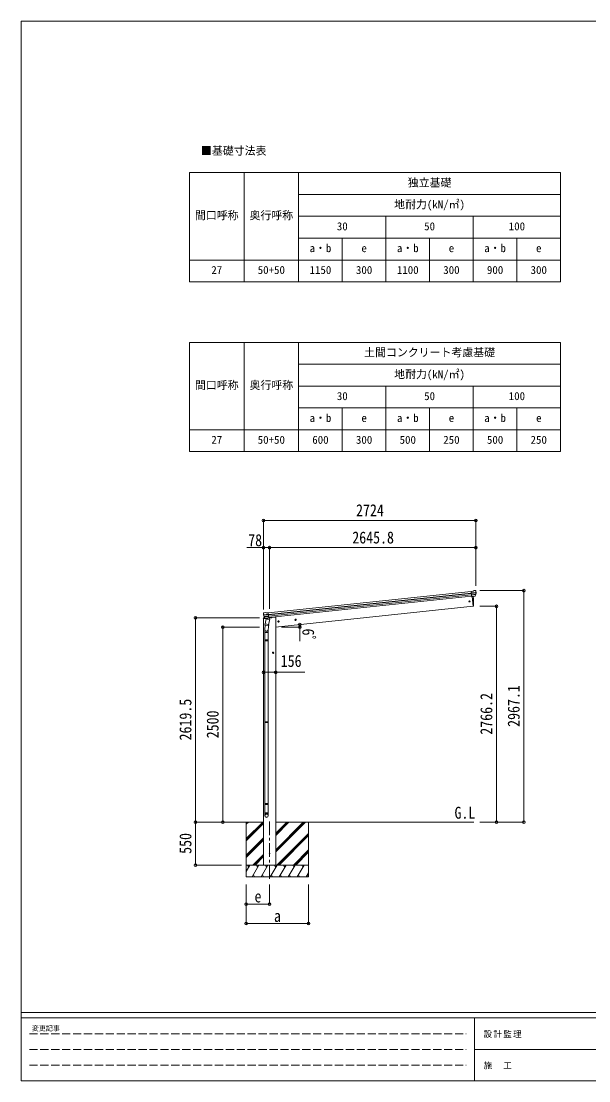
# Model space of a CAD drawing. Units: millimetres at full size, sheet at 1:35; some dimension numbers follow another scale. Extents: x -9837 to 9837, y -6790 to 6790.
# Drawn here: x -9837 to -2556, y -6790 to 6790 of the extents above; entities that cross this region are included whole.
import ezdxf
from ezdxf.enums import TextEntityAlignment as Align

# ---------------------------------------------------------------- set-up
doc = ezdxf.new("R2010")
doc.units = ezdxf.units.MM
doc.header["$LTSCALE"] = 35
doc.header["$PDMODE"] = 32
doc.header["$PDSIZE"] = 35
doc.linetypes.add('CHAIN1', pattern=[8, 5, -1, 1, -1])
doc.linetypes.add('DASHED3', pattern=[4, 3, -1])
for name, color, linetype, lineweight in [('0-0_0', 7, 'Continuous', 9), ('0-1_本体', 5, 'CHAIN1', 9), ('0-3_ELV2', 4, 'Continuous', 9), ('0-6_OTH_LINE', 6, 'Continuous', 9), ('0-9_OUTLINE', 7, 'Continuous', 9), ('0-E_DET2', 7, 'Continuous', 18), ('F-0_240', 7, 'Continuous', 9)]:
    doc.layers.add(name, color=color, linetype=linetype, lineweight=lineweight)
doc.layers.add('0-7_SHAPE', color=7, linetype='Continuous')
doc.styles.add('ＭＳ ゴシック', font='')
doc.styles.get('ＭＳ ゴシック').set_extended_font_data('MS Gothic')

msp = doc.modelspace()

# ---------------------------------------------------------------- linework, layer by layer
at = {"layer": '0-0_0'}
for p, q in [((-7179.64, -3475.1), (-6728.5, -3475.1)), ((-6950.75, -3475.1), (-6950.75, -4175.1)), ((-6950.75, -3686.33), (-6739.52, -3475.1)), ((-6950.75, -3502.48), (-6923.37, -3475.1)), ((-6950.75, -3488.34), (-6937.51, -3475.1)), ((-6950.75, -3700.47), (-6728.5, -3478.22)), ((-6950.75, -3714.61), (-6728.5, -3492.37)), ((-6573, -3475.1), (-4033.05, -3475.1)), ((-6573, -3857.36), (-6190.74, -3475.1)), ((-6573, -3829.08), (-6219.02, -3475.1)), ((-6573, -3843.22), (-6204.88, -3475.1)), ((-6573, -3645.23), (-6402.87, -3475.1)), ((-6573, -3631.09), (-6417.01, -3475.1)), ((-6573, -3616.95), (-6431.16, -3475.1)), ((-6150.75, -3475.1), (-6150.75, -4175.1)), ((-6556.9, -4025.1), (-6150.75, -3618.96)), ((-6542.75, -4025.1), (-6150.75, -3633.11)), ((-6528.61, -4025.1), (-6150.75, -3647.25)), ((-6950.75, -3898.46), (-6728.5, -3676.21)), ((-6950.75, -3912.6), (-6728.5, -3690.35)), ((-6950.75, -3926.75), (-6728.5, -3704.5)), ((-6865.26, -4025.1), (-6728.5, -3888.34)), ((-6851.12, -4025.1), (-6728.5, -3902.49)), ((-6836.98, -4025.1), (-6728.5, -3916.63)), ((-6344.76, -4025.1), (-6150.75, -3831.09)), ((-6330.62, -4025.1), (-6150.75, -3845.24)), ((-6316.48, -4025.1), (-6150.75, -3859.38)), ((-6150.75, -4025.1), (-6950.75, -4025.1)), ((-6950.75, -4108.93), (-6902.35, -4025.1)), ((-6917.36, -4051.08), (-6932.36, -4025.1)), ((-6873.49, -4175.1), (-6786.88, -4025.1)), ((-6801.89, -4051.08), (-6816.89, -4025.1)), ((-6758.02, -4175.1), (-6671.41, -4025.1)), ((-6686.42, -4051.08), (-6701.42, -4025.1)), ((-6642.55, -4175.1), (-6555.94, -4025.1)), ((-6570.95, -4051.08), (-6585.95, -4025.1)), ((-6527.08, -4175.1), (-6440.47, -4025.1)), ((-6455.48, -4051.08), (-6470.48, -4025.1)), ((-6411.61, -4175.1), (-6325, -4025.1)), ((-6355, -4025.1), (-6340, -4051.08)), ((-6296.14, -4175.1), (-6209.53, -4025.1)), ((-6224.53, -4051.08), (-6239.54, -4025.1)), ((-6950.75, -4175.1), (-6150.75, -4175.1)), ((-6858.49, -4149.12), (-6843.49, -4175.1)), ((-6743.02, -4149.12), (-6728.02, -4175.1)), ((-6627.55, -4149.12), (-6612.55, -4175.1)), ((-6512.08, -4149.12), (-6497.08, -4175.1)), ((-6396.61, -4149.12), (-6381.61, -4175.1)), ((-6281.14, -4149.12), (-6266.14, -4175.1)), ((-6180.67, -4175.1), (-6150.75, -4123.29)), ((-6165.67, -4149.12), (-6150.75, -4174.95))]:
    msp.add_line(p, q, dxfattribs=at)
at = {"layer": '0-1_本体'}
msp.add_line((-6650.75, -3466.11), (-6650.75, -4225.32), dxfattribs=at)
at = {"layer": '0-3_ELV2'}
for p, q in [((-6668.6, -793.1), (-4066.85, -519.64)), ((-6666.61, -811.99), (-4064.86, -538.54)), ((-6666.18, -816.17), (-4064.42, -542.72)), ((-4040.53, -514.87), (-4067.06, -517.65)), ((-4060.27, -582.21), (-4067.06, -517.65)), ((-4064.9, -538.18), (-4005.16, -531.9)), ((-4004.68, -537.77), (-4064.28, -544.04)), ((-4040.53, -514.87), (-4028.93, -507.9)), ((-4027.7, -507.48), (-4014.22, -506.07)), ((-4010.55, -507.15), (-4010.55, -507.15)), ((-4010.55, -507.15), (-4005.37, -511.35)), ((-4003.98, -515.05), (-4004.29, -513.2)), ((-6664.08, -836.03), (-4062.33, -562.58)), ((-4060.58, -579.31), (-6662.32, -852.77)), ((-4005.52, -554.53), (-4062.55, -560.52)), ((-4006.91, -559.19), (-4062.08, -564.99)), ((-4016.92, -577.42), (-4060.29, -581.98)), ((-4060.27, -582.21), (-4050.33, -581.16)), ((-4053.39, -581.48), (-4040, -708.87)), ((-4050.33, -581.16), (-4050.05, -581.22)), ((-4050.05, -581.22), (-4024.72, -578.56)), ((-4024.72, -578.56), (-4024.47, -578.44)), ((-4024.47, -578.44), (-4016.78, -577.63)), ((-4015.47, -575.77), (-4006.02, -557.47)), ((-4014.41, -576.19), (-4004.29, -557.94)), ((-6731.04, -801.67), (-6731.12, -799.8)), ((-6729.76, -796.91), (-6730.45, -797.77)), ((-6726.26, -792.59), (-6729.76, -796.91)), ((-6666.65, -811.64), (-6726.39, -817.92)), ((-6726.26, -792.59), (-6726.26, -792.58)), ((-6722.9, -790.76), (-6722.9, -790.76)), ((-6695.33, -793.9), (-6668.81, -791.11)), ((-6662.02, -855.66), (-6668.81, -791.11)), ((-4040, -708.87), (-6573.5, -975.15)), ((-4040, -708.87), (-4037.95, -708.58)), ((-6730.75, -860.26), (-6731.65, -867.09)), ((-6731.65, -867.09), (-6697.92, -863.55)), ((-6728.5, -4025.1), (-6728.5, -866.76)), ((-6711.24, -855.9), (-6728.09, -857.67)), ((-6725.64, -823.76), (-6666.03, -817.49)), ((-6708.13, -859.31), (-6721.82, -843.56)), ((-6721.33, -839.97), (-6664.3, -833.98)), ((-6707.18, -858.68), (-6720.23, -842.74)), ((-6719, -844.24), (-6663.83, -838.44)), ((-6697.82, -859.42), (-6705.51, -860.23)), ((-6705.42, -859.99), (-6662.04, -855.43)), ((-6704.67, -860.24), (-6703.11, -860.07)), ((-6703.11, -860.07), (-6665.57, -856.13)), ((-6697.55, -859.49), (-6697.82, -859.42)), ((-6672.22, -856.82), (-6697.55, -859.49)), ((-6671.97, -856.71), (-6672.22, -856.82)), ((-6662.02, -855.66), (-6671.97, -856.71)), ((-6665.57, -856.13), (-6664, -855.96)), ((-6657.9, -859.34), (-6628.64, -856.27)), ((-6623.78, -848.72), (-6624.2, -851.95)), ((-6537.57, -896.46), (-6543.65, -900.87)), ((-6543.65, -900.87), (-6542.86, -908.34)), ((-6542.86, -908.34), (-6536, -911.39)), ((-6530.72, -899.51), (-6537.57, -896.46)), ((-6318.78, -873.47), (-6324.85, -877.88)), ((-6324.85, -877.88), (-6324.07, -885.34)), ((-6324.07, -885.34), (-6317.21, -888.39)), ((-6311.92, -876.52), (-6318.78, -873.47)), ((-6607, -1297.15), (-6613.5, -1300.9)), ((-6613.5, -1300.9), (-6613.5, -1308.41)), ((-6613.5, -1308.41), (-6607, -1312.16)), ((-6600.5, -1300.9), (-6607, -1297.15))]:
    msp.add_line(p, q, dxfattribs=at)
for points in [[(-6709.41, -789.34), (-6709.41, -789.34), (-6722.9, -790.76)], [(-6695.33, -793.9), (-6708.12, -789.49), (-6708.12, -789.49)], [(-6573, -4025.1), (-6573, -846.1), (-6593, -846.1), (-6623.86, -849.34)], [(-6536, -911.39), (-6529.93, -906.98), (-6530.72, -899.51)], [(-6317.21, -888.39), (-6311.14, -883.98), (-6311.92, -876.52)], [(-6607, -1312.16), (-6600.5, -1308.41), (-6600.5, -1300.9)]]:
    msp.add_lwpolyline(points, dxfattribs=at)
for centre, radius in [((-4086.79, -646.32), 6.5), ((-6536.79, -903.93), 8.5), ((-6536.79, -903.93), 7.7), ((-6536.79, -903.93), 6.5), ((-6317.99, -880.93), 8.5), ((-6317.99, -880.93), 7.7), ((-6317.99, -880.93), 6.5), ((-6607, -1304.65), 8.5), ((-6607, -1304.65), 7.7), ((-6607, -1304.65), 6.5), ((-6650.75, -3875.1), 4.5)]:
    msp.add_circle(centre, radius, dxfattribs=at)
for centre, radius, start, end in [((-4027.39, -510.47), 3, 96.02369, 120.97631), ((-4013.7, -511.04), 5, 51.04426, 95.95574), ((-4197.54, -536.7), 192.44, 1.4271, 6.57578), ((-4204.88, -536.16), 200.2, 354.20009, 359.53883), ((-3959.89, -529.79), 45.32, 182.67122, 185.64518), ((-4004.49, -539.11), 1.35, 95.1605, 97.91927), ((-4001.89, -537.55), 2.74, 179.02151, 184.43412), ((-4204.88, -536.16), 202, 354.13916, 6), ((-4934.6, -668.66), 900, 357.63919, 5.64987), ((-4017.03, -574.74), 2.99, 285.2717, 331.00739), ((-4008.68, -556.09), 3, 332.69111, 354.20009), ((-4006.92, -556.48), 3, 331, 354.13916), ((-6530.15, -780.56), 202, 186, 197.86084), ((-6537.21, -782.61), 192.44, 185.42422, 190.5729), ((-6722.37, -795.73), 5, 96.04426, 140.95574), ((-6709.1, -792.33), 3, 71.02369, 95.97631), ((-4038.36, -705.61), 3, 278, 357.63919), ((-6727.78, -860.65), 3, 96, 172.5), ((-6771.11, -825.26), 45.32, 6.35482, 9.32878), ((-6728.41, -824.12), 2.74, 7.56588, 12.97849), ((-6725.54, -825.1), 1.35, 94.08073, 96.8395), ((-6530.15, -780.56), 200.2, 192.46117, 197.79991), ((-6719.56, -841.59), 3, 197.86084, 221), ((-6717.91, -840.84), 3, 197.79991, 219.30889), ((-6705.87, -857.35), 2.99, 220.99261, 266.7283), ((-6704.72, -859.74), 0.5, 240.73754, 276), ((-6664.05, -855.46), 0.5, 276, 311.26246), ((-6629.16, -851.29), 5, 276, 352.5)]:
    msp.add_arc(centre, radius, start, end, dxfattribs=at)
for centre, major_axis, ratio, start_param, end_param in [((-4006.24, -514.65), (-0.87, 5.91), 0.020485, 0.67143203, 1.56913061), ((-4011.64, -510.13), (5.88, -1.31), 0.24881, 0.46058498, 0.46410383), ((-4007.26, -513.68), (-2.34, 1.9), 0.995767, 3.98597162, 4.71238898), ((-4202.57, -558.11), (-20.92, 199.05), 0.994373, 4.71137894, 4.7277536), ((-4017.23, -574.44), (-0.11, 3), 0.642905, 3.24593831, 4.20392797), ((-4017.1, -574.65), (1.66, -2.51), 0.997631, 5.80419048, 5.89294842), ((-4017.17, -574.54), (3.53, -2.11), 0.650902, 5.25614477, 5.32895537), ((-4014.8, -574.19), (1.08, 3.13), 0.040856, 2.11350352, 2.14162489), ((-6728.12, -799.65), (1.9, 2.34), 0.995767, 1.57079633, 2.29721369), ((-6724.58, -795.27), (-5.48, -2.51), 0.24881, 5.81908147, 5.82260033), ((-6728.91, -800.81), (-0.38, 5.97), 0.020485, 4.7140547, 5.61175327), ((-6527.84, -802.5), (-20.92, 199.05), 0.994373, 4.71137894, 4.7277536), ((-6527.84, -802.5), (-20.92, 199.05), 0.994373, 1.55543171, 1.57180637), ((-6708.17, -857.27), (-1.71, 2.84), 0.040856, 4.14156042, 4.16968179), ((-6705.73, -857.02), (-0.51, 2.96), 0.642905, 2.07925734, 3.03724699), ((-6705.78, -857.12), (-3.02, -2.79), 0.650902, 0.95422993, 1.02704053), ((-6705.82, -857.24), (-1.1, -2.8), 0.997631, 0.39023689, 0.47899483)]:
    msp.add_ellipse(centre, major_axis=major_axis, ratio=ratio, start_param=start_param, end_param=end_param, dxfattribs=at)
at = {"layer": '0-6_OTH_LINE'}
for p, q in [((-6728.5, 391.95), (-6728.5, -749.12)), ((-6728.5, 391.95), (-4004.96, 391.95)), ((-4004.96, 391.95), (-4004.96, -445.23)), ((-6728.5, 42.95), (-6728.5, -445.23)), ((-4004.96, 42.95), (-6650.75, 42.95)), ((-6650.75, 42.95), (-6650.75, -740.95)), ((-4004.96, 42.95), (-4004.96, -445.23)), ((-3390.26, -508.05), (-3954.12, -508.05)), ((-3390.26, -508.05), (-3390.26, -3475.1)), ((-3741.26, -708.87), (-3954.12, -708.87)), ((-3741.26, -708.87), (-3741.26, -3475.1)), ((-7600.75, -3475.1), (-7600.75, -855.61)), ((-7600.75, -855.61), (-6779, -855.61)), ((-7251.75, -3475.1), (-7251.75, -975.1)), ((-7251.75, -975.1), (-6779, -975.1)), ((-6573, -1554.65), (-6728.5, -1554.65)), ((-7600.75, -3475.1), (-7010.36, -3475.1)), ((-7600.75, -4025.1), (-7600.75, -3475.1)), ((-7251.75, -3475.1), (-7010.36, -3475.1)), ((-3741.26, -3475.1), (-3954.12, -3475.1)), ((-3390.26, -3475.1), (-3954.12, -3475.1)), ((-7600.75, -4025.1), (-7010.36, -4025.1)), ((-6950.75, -4775.1), (-6950.75, -4276.1)), ((-6950.75, -4525.1), (-6950.75, -4276.1)), ((-6650.75, -4525.1), (-6650.75, -4276.1)), ((-6150.75, -4775.1), (-6150.75, -4276.1)), ((-6950.75, -4525.1), (-6650.75, -4525.1)), ((-6950.75, -4775.1), (-6150.75, -4775.1))]:
    msp.add_line(p, q, dxfattribs=at)
at = {"layer": '0-6_OTH_LINE', "lineweight": 18}
for p, q in [((-6261.35, -975.15), (-6499.14, -975.15)), ((-6261.35, -975.15), (-6261.35, -1156.66)), ((-6573, -1554.65), (-6199.88, -1554.65))]:
    msp.add_line(p, q, dxfattribs=at)
at = {"layer": '0-6_OTH_LINE'}
msp.add_lwpolyline([(-6650.75, 42.95), (-6728.5, 42.95), (-6942.03, 42.95)], dxfattribs=at)
msp.add_arc((-6499.14, -975.15), 237.79, 0, 7.8733, dxfattribs=at)
for p in [(-6728.5, 391.95), (-4004.96, 391.95), (-6728.5, 42.95), (-6650.75, 42.95), (-4004.96, 42.95), (-3390.26, -508.05), (-3741.26, -708.87), (-7600.75, -855.61), (-6263.59, -942.58), (-7251.75, -975.1), (-6261.35, -975.15), (-6728.5, -1554.65), (-6573, -1554.65), (-7600.75, -3475.1), (-7251.75, -3475.1), (-3741.26, -3475.1), (-3390.26, -3475.1), (-7600.75, -4025.1), (-6950.75, -4525.1), (-6650.75, -4525.1), (-6950.75, -4775.1), (-6150.75, -4775.1)]:
    msp.add_point(p, dxfattribs=at)
at = {"layer": '0-9_OUTLINE'}
for p, q in [((-6705.64, -949.54), (-6711.2, -1005.26)), ((-6710.52, -946.5), (-6708.03, -934.26)), ((-6710.31, -947.9), (-6710.31, -947.9)), ((-6708.98, -948.86), (-6668.02, -957.19)), ((-6694.69, -868.6), (-6708.05, -934.25)), ((-6663.17, -943.38), (-6708.05, -934.25)), ((-6704.67, -860.24), (-6664, -855.96)), ((-6701.31, -860.54), (-6701.46, -861.26)), ((-6700.85, -862.39), (-6676.09, -872.15)), ((-6649.81, -877.73), (-6694.69, -868.6)), ((-6692.51, -865.68), (-6693.17, -868.91)), ((-6671.7, -857.16), (-6674.62, -871.51)), ((-6662.73, -941.25), (-6669.38, -1008.99)), ((-6663.18, -943.38), (-6665.72, -955.85)), ((-6663.17, -943.38), (-6649.81, -877.73)), ((-6662.19, -854.08), (-6661.26, -854.27)), ((-6661.26, -854.27), (-6650.06, -871.19)), ((-6650.06, -871.19), (-6651.33, -877.42)), ((-6713.35, -1042.43), (-6713.35, -1008.07)), ((-6667.35, -1042.43), (-6713.35, -1042.43)), ((-6711.35, -1042.43), (-6711.35, -1139.17)), ((-6669.35, -1042.43), (-6669.35, -1139.17)), ((-6667.35, -1007.77), (-6667.35, -1042.43)), ((-6713.35, -1141.17), (-6712.35, -1139.17)), ((-6667.35, -1141.17), (-6713.35, -1141.17)), ((-6667.35, -1149.17), (-6713.35, -1149.17)), ((-6668.35, -1139.17), (-6712.35, -1139.17)), ((-6668.35, -1151.17), (-6712.35, -1151.17)), ((-6711.35, -1151.17), (-6711.35, -2187.36)), ((-6669.35, -1151.17), (-6669.35, -2187.36)), ((-6667.35, -1141.17), (-6668.35, -1139.17)), ((-6667.35, -1149.17), (-6668.35, -1151.17)), ((-6667.35, -1141.17), (-6667.35, -1149.17)), ((-6713.35, -2189.36), (-6712.35, -2187.36)), ((-6667.35, -2189.36), (-6713.35, -2189.36)), ((-6667.35, -2197.36), (-6713.35, -2197.36)), ((-6668.35, -2187.36), (-6712.35, -2187.36)), ((-6668.35, -2199.36), (-6712.35, -2199.36)), ((-6711.35, -2199.36), (-6711.35, -3235.54)), ((-6669.35, -2199.36), (-6669.35, -3235.54)), ((-6667.35, -2189.36), (-6668.35, -2187.36)), ((-6667.35, -2197.36), (-6668.35, -2199.36)), ((-6667.35, -2189.36), (-6667.35, -2197.36)), ((-6713.35, -3237.54), (-6712.35, -3235.54)), ((-6667.35, -3237.54), (-6713.35, -3237.54)), ((-6667.35, -3245.54), (-6713.35, -3245.54)), ((-6668.35, -3235.54), (-6712.35, -3235.54)), ((-6668.35, -3247.54), (-6712.35, -3247.54)), ((-6711.35, -3247.54), (-6711.35, -3357.54)), ((-6669.35, -3247.54), (-6669.35, -3357.54)), ((-6667.35, -3237.54), (-6668.35, -3235.54)), ((-6667.35, -3245.54), (-6668.35, -3247.54)), ((-6667.35, -3237.54), (-6667.35, -3245.54)), ((-6713.35, -3391.69), (-6713.35, -3357.54)), ((-6667.35, -3357.54), (-6713.35, -3357.54)), ((-6667.35, -3391.69), (-6667.35, -3357.54))]:
    msp.add_line(p, q, dxfattribs=at)
for points in [[(-6713.35, -1141.17), (-6713.35, -1149.17), (-6712.35, -1151.17)], [(-6713.35, -2189.36), (-6713.35, -2197.36), (-6712.35, -2199.36)], [(-6713.35, -3237.54), (-6713.35, -3245.54), (-6712.35, -3247.54)]]:
    msp.add_lwpolyline(points, dxfattribs=at)
for centre, radius, start, end in [((-6708.62, -946.93), 1.95, 167.54017, 209.97766), ((-6708.58, -946.9), 2, 209.90962, 258.5), ((-6704.72, -859.74), 0.5, 240.73754, 276), ((-6701.8, -860.44), 0.5, 348.5, 96), ((-6700.48, -861.46), 1, 168.5, 248.5), ((-6675.62, -871.23), 1.03, 242.53897, 344.46569), ((-6671.12, -857.32), 0.604, 93.09842, 164.70595), ((-6664.05, -855.46), 0.5, 276, 311.26246), ((-6683.35, -1008.07), 30, 177.45142, 180), ((-6667.62, -955.24), 2, 258.5, 341.96843)]:
    msp.add_arc(centre, radius, start, end, dxfattribs=at)
for centre, major_axis, ratio, start_param, end_param in [((-6690.35, -1007.77), (23, 0), 0.996195, 2.62193603, 6.60747969), ((-6690.35, -1007.77), (21, 0), 0.996195, 3.02154981, 6.2247991), ((-6690.35, -3389.94), (-23, 0), 0.996195, 3.14159265, 6.28318531), ((-6690.35, -3391.69), (-23, 0), 0.996195, 3.14159265, 6.28318531), ((-6690.35, -3391.69), (0, -23.43), 0.981806, 4.71238898, 7.85398163)]:
    msp.add_ellipse(centre, major_axis=major_axis, ratio=ratio, start_param=start_param, end_param=end_param, dxfattribs=at)
msp.add_ellipse((-6690.35, -3391.69), major_axis=(21, 0), ratio=0.996195, dxfattribs=at)
at = {"layer": '0-E_DET2'}
for p, q in [((-7678.34, 4849.39), (-7678.34, 3449.39)), ((-7678.34, 4849.39), (-2920.78, 4849.39)), ((-6978.34, 4849.39), (-6978.34, 3449.39)), ((-6278.34, 4849.39), (-6278.34, 3449.39)), ((-2918.34, 4849.39), (-2918.34, 3449.39)), ((-6278.34, 4569.39), (-2920.78, 4569.39)), ((-6278.34, 4289.39), (-2920.78, 4289.39)), ((-5158.34, 4289.39), (-5158.34, 3449.39)), ((-4038.34, 4289.39), (-4038.34, 3449.39)), ((-6278.34, 4009.39), (-2920.78, 4009.39)), ((-5718.34, 4009.39), (-5718.34, 3449.39)), ((-4598.34, 4009.39), (-4598.34, 3449.39)), ((-3478.34, 4009.39), (-3478.34, 3449.39)), ((-7678.34, 3729.39), (-2920.78, 3729.39)), ((-7678.34, 3449.39), (-2920.78, 3449.39)), ((-7678.34, 2673.18), (-7678.34, 1273.18)), ((-7678.34, 2673.18), (-2920.78, 2673.18)), ((-6978.34, 2673.18), (-6978.34, 1273.18)), ((-6278.34, 2673.18), (-6278.34, 1273.18)), ((-2918.34, 2673.18), (-2918.34, 1273.18)), ((-6278.34, 2393.18), (-2920.78, 2393.18)), ((-6278.34, 2113.18), (-2920.78, 2113.18)), ((-5158.34, 2113.18), (-5158.34, 1273.18)), ((-4038.34, 2113.18), (-4038.34, 1273.18)), ((-6278.34, 1833.18), (-2920.78, 1833.18)), ((-5718.34, 1833.18), (-5718.34, 1273.18)), ((-4598.34, 1833.18), (-4598.34, 1273.18)), ((-3478.34, 1833.18), (-3478.34, 1273.18)), ((-7678.34, 1553.18), (-2920.78, 1553.18)), ((-7678.34, 1273.18), (-2920.78, 1273.18))]:
    msp.add_line(p, q, dxfattribs=at)
at = {"layer": 'F-0_240', "color": 5}
for p, q in [((-9837.4, 6790), (-9837.4, -6790)), ((-9837.4, 6790), (9342.6, 6790)), ((-9837.4, -5915), (9342.6, -5915)), ((-9837.4, -5985), (6231.38, -5985)), ((-4023.62, -5985), (-4023.62, -6790)), ((-4023.62, -6387.5), (3151.38, -6387.5)), ((-9837.4, -6790), (9342.6, -6790))]:
    msp.add_line(p, q, dxfattribs=at)
at = {"layer": 'F-0_240', "color": 4, "linetype": 'DASHED3'}
for p, q in [((-9732.4, -6186.25), (-4128.62, -6186.25)), ((-9732.4, -6387.5), (-4128.62, -6387.5)), ((-9732.4, -6588.75), (-4128.62, -6588.75))]:
    msp.add_line(p, q, dxfattribs=at)

# ---------------------------------------------------------------- texts
at = {"layer": '0-6_OTH_LINE', "color": 7, "style": 'ＭＳ ゴシック', "width": 0.85}
for s, p in [('2724', (-5541.73, 398.95)), ('78', (-6925.38, 15.68)), ('2645.8', (-5590.35, 49.95)), ('156', (-6508.11, -1532.39)), ('e', (-6844.5, -4550.1)), ('a', (-6594.5, -4800.1))]:
    msp.add_text(s, height=154, dxfattribs=at).set_placement(p, align=Align.BOTTOM_LEFT)
for s, rotation, p in [('6ﾟ', 270, (-6276.81, -994.18)), ('2967.1', 90, (-3397.26, -2254.07)), ('2766.2', 90, (-3748.26, -2354.49)), ('2619.5', 90, (-7607.75, -2427.86)), ('2500', 90, (-7258.75, -2400.1)), ('550', 90, (-7607.75, -3881.35))]:
    msp.add_text(s, height=154, rotation=rotation, dxfattribs=at).set_placement(p, align=Align.BOTTOM_LEFT)
at = {"layer": '0-7_SHAPE', "style": 'ＭＳ ゴシック', "width": 0.85}
msp.add_text('G.L', height=154, dxfattribs=at).set_placement((-4278.76, -3477.3), align=Align.BOTTOM_LEFT)
at = {"layer": '0-E_DET2', "style": 'ＭＳ ゴシック'}
for s, p in [('■基礎寸法表', (-7530.92, 5047.4)), ('独立基礎', (-4878.34, 4639.39)), ('地耐力(kN/㎡)', (-5053.34, 4359.39)), ('間口呼称', (-7608.34, 4219.39)), ('奥行呼称', (-6908.34, 4219.39)), ('30', (-5788.34, 4079.39)), ('50', (-4668.34, 4079.39)), ('100', (-3583.34, 4079.39)), ('a・b', (-6138.34, 3799.39)), ('e', (-5473.34, 3799.39)), ('a・b', (-5018.34, 3799.39)), ('e', (-4353.34, 3799.39)), ('a・b', (-3898.34, 3799.39)), ('e', (-3233.34, 3799.39)), ('27', (-7398.34, 3519.39)), ('50+50', (-6803.34, 3519.39)), ('1150', (-6138.34, 3519.39)), ('300', (-5543.34, 3519.39)), ('1100', (-5018.34, 3519.39)), ('300', (-4423.34, 3519.39)), ('900', (-3863.34, 3519.39)), ('300', (-3303.34, 3519.39)), ('土間コンクリート考慮基礎', (-5438.34, 2463.18)), ('地耐力(kN/㎡)', (-5053.34, 2183.18)), ('間口呼称', (-7608.34, 2043.18)), ('奥行呼称', (-6908.34, 2043.18)), ('30', (-5788.34, 1903.18)), ('50', (-4668.34, 1903.18)), ('100', (-3583.34, 1903.18)), ('a・b', (-6138.34, 1623.18)), ('e', (-5473.34, 1623.18)), ('a・b', (-5018.34, 1623.18)), ('e', (-4353.34, 1623.18)), ('a・b', (-3898.34, 1623.18)), ('e', (-3233.34, 1623.18)), ('27', (-7398.34, 1343.18)), ('50+50', (-6803.34, 1343.18)), ('600', (-6103.34, 1343.18)), ('300', (-5543.34, 1343.18)), ('500', (-4983.34, 1343.18)), ('250', (-4423.34, 1343.18)), ('500', (-3863.34, 1343.18)), ('250', (-3303.34, 1343.18))]:
    msp.add_text(s, height=102.6, dxfattribs=at).set_placement(p, align=Align.BOTTOM_LEFT)
at = {"layer": 'F-0_240', "style": 'ＭＳ ゴシック'}
msp.add_text('変更記事', height=64.15, dxfattribs=at).set_placement((-9700.64, -6168.75), align=Align.BOTTOM_LEFT)
at = {"layer": 'F-0_240', "char_height": 76.98, "attachment_point": 7, "style": 'ＭＳ ゴシック'}
for s, insert in [('\\T1.17;設計監理', (-3905.41, -6238.75)), ('\\T1.17;施\u3000工', (-3905.41, -6641.25))]:
    msp.add_mtext(s, dxfattribs=dict(at, insert=insert))

doc.saveas('drawing.dxf')
